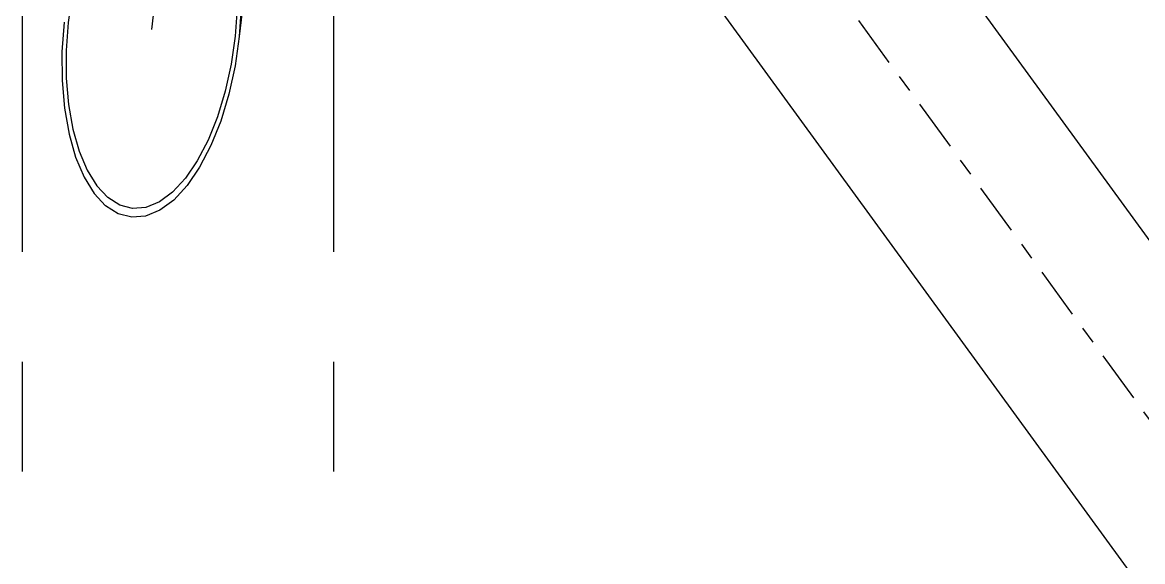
# Model space of a CAD drawing. Header units: millimetres. Extents: x 2368 to 8313, y 7493 to 11698.
# Drawn here: x 4150.6 to 4215.3, y 9077.3 to 9108.5 of the extents above; entities that cross this region are included whole.
import ezdxf

# ---------------------------------------------------------------- set-up
doc = ezdxf.new("R2010")
doc.units = ezdxf.units.MM
for name, pattern in [('CENTER', [50.8, 31.75, -6.35, 6.35, -6.35]), ('XKITLINE00', [0]), ('XKITLINE03', [6, 3, -1, 1, -1])]:
    doc.linetypes.add(name, pattern=pattern)

msp = doc.modelspace()

# ---------------------------------------------------------------- linework, layer by layer
at = {"color": 6, "linetype": 'CENTER'}
for p, q in [((4150.5882, 8739.6288), (4150.5882, 9217.681)), ((4168.5882, 8739.6288), (4168.5882, 9217.681))]:
    msp.add_line(p, q, dxfattribs=at)
at = {"color": 8, "linetype": 'XKITLINE03'}
for q in [(4158.0574, 9108.1004), (4280.0879, 8997.1225)]:
    msp.add_line((4163.5882, 9157.1224), q, dxfattribs=at)
at = {"color": 8, "linetype": 'XKITLINE00'}
for p, q in [((4187.0257, 9135.2967), (4262.817, 9031.2055)), ((4165.5596, 9129.2889), (4163.1224, 9107.687)), ((4177.1631, 9128.1155), (4247.7256, 9031.2055)), ((4153.4589, 9110.11), (4153.2276, 9108.4946)), ((4162.9995, 9109.3312), (4162.8871, 9107.7062)), ((4163.2403, 9109.3912), (4163.1224, 9107.687)), ((4152.9923, 9108.5139), (4152.8745, 9106.8096)), ((4153.2276, 9108.4946), (4153.1153, 9106.8696)), ((4162.8871, 9107.7062), (4162.6558, 9106.0908)), ((4163.1224, 9107.687), (4162.8799, 9105.9929)), ((4152.8745, 9106.8096), (4152.8842, 9105.1372)), ((4153.1153, 9106.8696), (4153.1246, 9105.2749)), ((4162.6558, 9106.0908), (4162.3113, 9104.525)), ((4162.8799, 9105.9929), (4162.5186, 9104.3508)), ((4153.1246, 9105.2749), (4153.2554, 9103.7497)), ((4152.8842, 9105.1372), (4153.0214, 9103.5377)), ((4162.3113, 9104.525), (4161.862, 9103.0472)), ((4162.5186, 9104.3508), (4162.0474, 9102.801)), ((4153.0214, 9103.5377), (4153.2826, 9102.0506)), ((4153.2554, 9103.7497), (4153.5044, 9102.3317)), ((4161.862, 9103.0472), (4161.3191, 9101.6938)), ((4162.0474, 9102.801), (4161.478, 9101.3817)), ((4153.2826, 9102.0506), (4153.6613, 9100.7125)), ((4153.5044, 9102.3317), (4153.8655, 9101.0557)), ((4161.3191, 9101.6938), (4160.6958, 9100.4982)), ((4161.478, 9101.3817), (4160.8244, 9100.1278)), ((4153.6613, 9100.7125), (4154.1483, 9099.5562)), ((4153.8655, 9101.0557), (4154.3299, 9099.9532)), ((4160.6958, 9100.4982), (4160.0076, 9099.4897)), ((4160.8244, 9100.1278), (4160.1026, 9099.0702)), ((4154.1483, 9099.5562), (4154.7315, 9098.6104)), ((4154.3299, 9099.9532), (4154.886, 9099.0513)), ((4160.0076, 9099.4897), (4159.2713, 9098.6933)), ((4154.886, 9099.0513), (4155.5202, 9098.3722)), ((4159.2713, 9098.6933), (4158.5052, 9098.1285)), ((4160.1026, 9099.0702), (4159.3305, 9098.235)), ((4154.7315, 9098.6104), (4155.3966, 9097.8982)), ((4156.2169, 9097.9326), (4155.5202, 9098.3722)), ((4158.5052, 9098.1285), (4157.728, 9097.8093)), ((4159.3305, 9098.235), (4158.527, 9097.6427)), ((4156.1273, 9097.4372), (4155.3966, 9097.8982)), ((4156.9054, 9097.2388), (4156.1273, 9097.4372)), ((4156.9589, 9097.7434), (4156.2169, 9097.9326)), ((4157.728, 9097.8093), (4156.9589, 9097.7434)), ((4158.527, 9097.6427), (4157.712, 9097.3079)), ((4157.712, 9097.3079), (4156.9054, 9097.2388))]:
    msp.add_line(p, q, dxfattribs=at)

doc.saveas('drawing.dxf')
